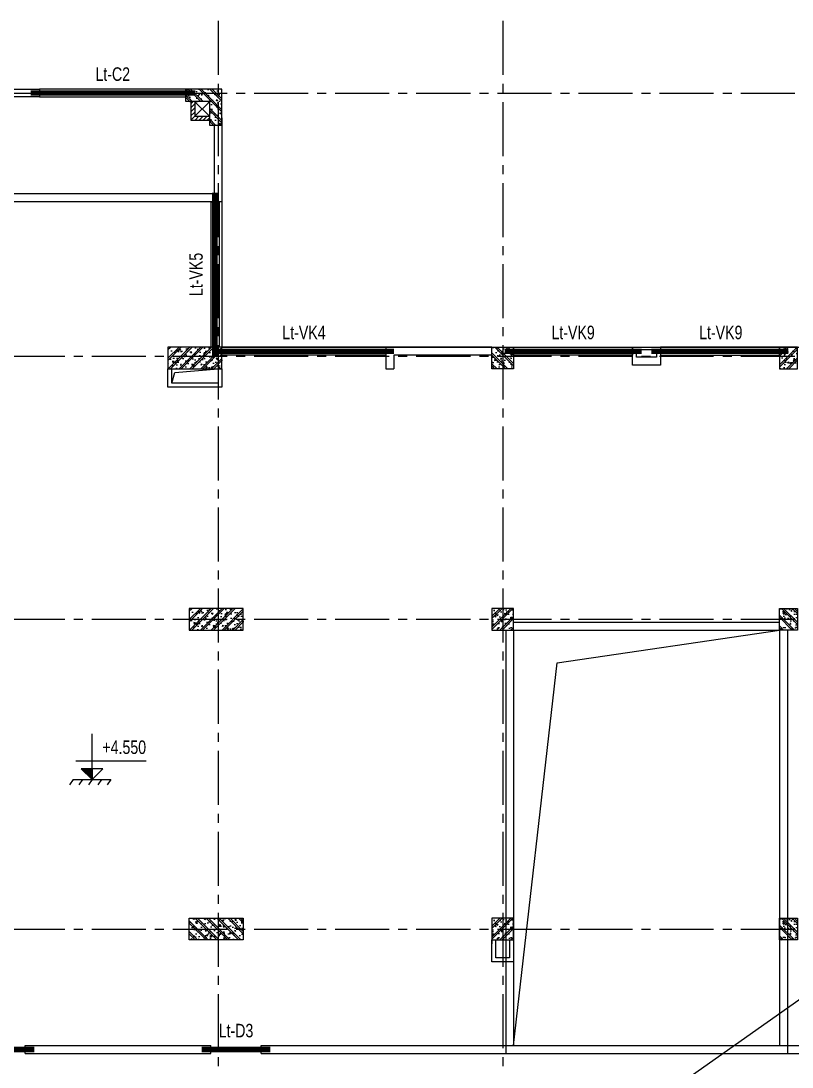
# Model space of a CAD drawing. Header units: millimetres. Extents: x 0 to 132458, y 0 to 365310.
# Drawn here: x 43158 to 64550, y 222053 to 251081 of the extents above; entities that cross this region are included whole.
import ezdxf
from ezdxf.enums import TextEntityAlignment as Align

# ---------------------------------------------------------------- set-up
doc = ezdxf.new("R2010")
doc.units = ezdxf.units.MM
doc.header["$LTSCALE"] = 400
doc.linetypes.add('CENTER2', pattern=[1.125, 0.75, -0.125, 0.125, -0.125])
doc.layers.get('0').update_dxf_attribs({"lineweight": 5})
for name, color, linetype in [('CDC.01.AXIS', 160, 'CENTER2'), ('CDC.02.DIM', 1, 'Continuous'), ('CDC.03.BORDER', 3, 'Continuous'), ('CDC.06.TEXT', 2, 'Continuous'), ('CDC.09.COLUMN', 4, 'Continuous'), ('CDC.10.HATCH', 9, 'Continuous'), ('CDC.11.NOTE', 8, 'Continuous'), ('KCS_LANH_TO', 3, 'Continuous')]:
    doc.layers.add(name, color=color, linetype=linetype)
doc.layers.add('KCS_Plotter', color=11, linetype='Continuous', plot=False)
doc.styles.add('KCS_SMTEXT', font='arial.ttf', dxfattribs={"width": 0.7})
doc.styles.add('SMTEXT', font='arial.ttf', dxfattribs={"width": 0.7})

# ---------------------------------------------------------------- blocks, each defined once
blk = doc.blocks.new('T2-7.95M')
at = {"layer": 'CDC.10.HATCH'}
h = blk.add_hatch(dxfattribs=at)
h.set_pattern_fill('CHAU-01', color=256, scale=50, style=0, pattern_type=2)
h.set_pattern_definition([(130, (3514359.5, 0), (-358.63009, -31.376067), [37.5, -412.5]), (185, (3514359.5, 0), (69.37567, 376.09607), [30, -330]), (79.5486, (3514329.6, -2.6), (-289.25469, 344.71977), [31.870095, -350.571056]), (133.8158, (3514359.5, 100), (-533.62052, -82.75951), [56.25, -618.75]), (83.3644, (3514315.03, 93.1), (-467.33135, 487.05894), [47.80514, -525.8565]), (188.8158, (3514359.5, 100), (-467.33097, 487.0593), [45, -495]), (159, (3514309.5, 75), (-298.453526, -201.309445), [37.5, -412.5]), (214, (3514309.5, 75), (-121.657666, 362.57502), [30, -330]), (108.5486, (3514284.63, 58.22), (-420.111314, 161.26525), [31.870095, -350.571056]), (142.5, (3514359.5, 0), (-6.079928, 166.446927), [0, -326, 0, -335, 0, -331.25]), (172.5, (3514359.5, 0), (-131.534769, 197.205856), [0, -191, 0, -318.5, 0, -126.25]), (212.5, (3514471, 0), (-266.911218, -11.277436), [0, -125, 0, -390, 0, -517.5]), (222.5, (3514521, 0), (-291.593085, 50.05249), [0, -162.5, 0, -259, 0, -367.5]), (135, (3514359.5, 0), (150.26019, 150.26019), []), (135, (3514359.5, 61.25), (150.26019, 150.26019), [])])
h.paths.add_polyline_path([(1773680, -72848), (1773790, -72848), (1773790, -73738), (1773680, -73738)])
h.paths.add_polyline_path([(1772790, -72848), (1773680, -72848), (1773680, -73738), (1773440, -73738), (1773440, -73088), (1772790, -73088)])
h.paths.add_polyline_path([(1772790, -72738), (1773680, -72738), (1773680, -72848), (1772790, -72848)])
h.paths.add_polyline_path([(1773680, -72738), (1773790, -72738), (1773790, -72848), (1773680, -72848)])
h = blk.add_hatch(dxfattribs=at)
h.set_pattern_fill('CHAU-01', color=256, scale=50, style=0, pattern_type=2)
h.set_pattern_definition([(230, (3514359.5, -183495.4), (-358.63009, 31.376067), [37.5, -412.5]), (175, (3514359.5, -183495.4), (69.37567, -376.09607), [30, -330]), (280.4514, (3514329.6, -183492.77), (-289.25469, -344.71977), [31.870095, -350.571056]), (226.1842, (3514359.5, -183595.4), (-533.62052, 82.75951), [56.25, -618.75]), (276.6356, (3514315.03, -183588.5), (-467.33135, -487.05894), [47.80514, -525.8565]), (171.1842, (3514359.5, -183595.4), (-467.33097, -487.0593), [45, -495]), (201, (3514309.5, -183570.4), (-298.453526, 201.309445), [37.5, -412.5]), (146, (3514309.5, -183570.4), (-121.657666, -362.57502), [30, -330]), (251.4514, (3514284.63, -183553.6), (-420.111314, -161.26525), [31.870095, -350.571056]), (217.5, (3514359.5, -183495.39), (-6.079928, -166.446927), [0, -326, 0, -335, 0, -331.25]), (187.5, (3514359.5, -183495.39), (-131.534769, -197.205856), [0, -191, 0, -318.5, 0, -126.25]), (147.5, (3514471, -183495.39), (-266.911218, 11.277436), [0, -125, 0, -390, 0, -517.5]), (137.5, (3514521, -183495.39), (-291.593085, -50.05249), [0, -162.5, 0, -259, 0, -367.5]), (225, (3514359.5, -183495.39), (150.26019, -150.26019), []), (225, (3514359.5, -183556.64), (150.26019, -150.26019), [])])
h.paths.add_polyline_path([(1772290, -80498), (1773680, -80498), (1773680, -80148), (1772290, -80148)])
h.paths.add_polyline_path([(1772290, -80148), (1773680, -80148), (1773680, -79898), (1772290, -79898)])
h.paths.add_polyline_path([(1773680, -80148), (1773790, -80148), (1773790, -79898), (1773680, -79898)])
h.paths.add_polyline_path([(1773680, -80498), (1773790, -80498), (1773790, -80148), (1773680, -80148)])
h = blk.add_hatch(dxfattribs=at)
h.set_pattern_fill('CHAU-01', color=256, scale=50, angle=270, style=0, pattern_type=2)
h.set_pattern_definition([(320, (32523.4, -387218.96), (-31.376067, -358.63009), [37.5, -412.5]), (265, (32523.4, -387218.96), (376.09607, 69.37567), [30, -330]), (10.4514, (32520.8, -387248.85), (344.71977, -289.25469), [31.870095, -350.571056]), (316.1842, (32623.4, -387218.96), (-82.75951, -533.62052), [56.25, -618.75]), (6.6356, (32616.5, -387263.43), (487.05894, -467.33135), [47.80514, -525.8565]), (261.1842, (32623.4, -387218.96), (487.0593, -467.33097), [45, -495]), (291, (32598.4, -387268.96), (-201.309445, -298.453526), [37.5, -412.5]), (236, (32598.4, -387268.96), (362.57502, -121.657666), [30, -330]), (341.4514, (32581.63, -387293.83), (161.26525, -420.111314), [31.870095, -350.571056]), (307.5, (32523.41, -387218.96), (166.446927, -6.079928), [0, -326, 0, -335, 0, -331.25]), (277.5, (32523.41, -387218.96), (197.205856, -131.534769), [0, -191, 0, -318.5, 0, -126.25]), (237.5, (32523.41, -387107.46), (-11.277436, -266.911218), [0, -125, 0, -390, 0, -517.5]), (227.5, (32523.4, -387057.46), (50.05249, -291.593085), [0, -162.5, 0, -259, 0, -367.5]), (315, (32523.4, -387218.96), (150.26019, 150.26019), []), (315, (32584.66, -387218.96), (150.26019, 150.26019), [])])
h.paths.add_polyline_path([(1781880, -80498), (1781280, -80498), (1781280, -79898), (1781880, -79898)])
h = blk.add_hatch(dxfattribs=at)
h.set_pattern_fill('CHAU-01', color=256, scale=50, angle=270, style=0, pattern_type=2)
h.set_pattern_definition([(220, (3538511.06, -387218.96), (31.376067, -358.63009), [37.5, -412.5]), (275, (3538511.06, -387218.96), (-376.09607, 69.37567), [30, -330]), (169.5486, (3538513.67, -387248.85), (-344.71977, -289.25469), [31.870095, -350.571056]), (223.8158, (3538411.06, -387218.96), (82.75951, -533.62052), [56.25, -618.75]), (173.3644, (3538417.96, -387263.43), (-487.05894, -467.33135), [47.80514, -525.8565]), (278.8158, (3538411.06, -387218.96), (-487.0593, -467.33097), [45, -495]), (249, (3538436.06, -387268.96), (201.309445, -298.453526), [37.5, -412.5]), (304, (3538436.06, -387268.96), (-362.57502, -121.657666), [30, -330]), (198.5486, (3538452.83, -387293.83), (-161.26525, -420.111314), [31.870095, -350.571056]), (232.5, (3538511.06, -387218.96), (-166.446927, -6.079928), [0, -326, 0, -335, 0, -331.25]), (262.5, (3538511.06, -387218.96), (-197.205856, -131.534769), [0, -191, 0, -318.5, 0, -126.25]), (302.5, (3538511.06, -387107.46), (11.277436, -266.911218), [0, -125, 0, -390, 0, -517.5]), (312.5, (3538511.06, -387057.46), (-50.05249, -291.593085), [0, -162.5, 0, -259, 0, -367.5]), (225, (3538511.06, -387218.96), (-150.26019, 150.26019), []), (225, (3538449.8, -387218.96), (-150.26019, 150.26019), [])])
h.paths.add_polyline_path([(1789255, -79898), (1789255, -80498), (1789755, -80498), (1789755, -79898)])
h = blk.add_hatch(dxfattribs=at)
h.set_pattern_fill('CHAU-01', color=256, scale=50, style=0, pattern_type=2)
h.set_pattern_definition([(230, (3514949.54, -190745.43), (-358.63009, 31.376067), [37.5, -412.5]), (175, (3514949.54, -190745.43), (69.37567, -376.09607), [30, -330]), (280.4514, (3514919.65, -190742.8), (-289.25469, -344.71977), [31.870095, -350.571056]), (226.1842, (3514949.54, -190845.43), (-533.62052, 82.75951), [56.25, -618.75]), (276.6356, (3514905.07, -190838.53), (-467.33135, -487.05894), [47.80514, -525.8565]), (171.1842, (3514949.54, -190845.43), (-467.33097, -487.0593), [45, -495]), (201, (3514899.54, -190820.43), (-298.453526, 201.309445), [37.5, -412.5]), (146, (3514899.54, -190820.43), (-121.657666, -362.57502), [30, -330]), (251.4514, (3514874.67, -190803.65), (-420.111314, -161.26525), [31.870095, -350.571056]), (217.5, (3514949.54, -190745.43), (-6.079928, -166.446927), [0, -326, 0, -335, 0, -331.25]), (187.5, (3514949.54, -190745.43), (-131.534769, -197.205856), [0, -191, 0, -318.5, 0, -126.25]), (147.5, (3515061.04, -190745.43), (-266.911218, 11.277436), [0, -125, 0, -390, 0, -517.5]), (137.5, (3515111.04, -190745.43), (-291.593085, -50.05249), [0, -162.5, 0, -259, 0, -367.5]), (225, (3514949.54, -190745.43), (150.26019, -150.26019), []), (225, (3514949.54, -190806.68), (150.26019, -150.26019), [])])
h.paths.add_polyline_path([(1772880, -87748), (1774270, -87748), (1774270, -87398), (1772880, -87398)])
h.paths.add_polyline_path([(1772880, -87398), (1774270, -87398), (1774270, -87148), (1772880, -87148)])
h.paths.add_polyline_path([(1774270, -87398), (1774380, -87398), (1774380, -87148), (1774270, -87148)])
h.paths.add_polyline_path([(1774270, -87748), (1774380, -87748), (1774380, -87398), (1774270, -87398)])
h = blk.add_hatch(dxfattribs=at)
h.set_pattern_fill('CHAU-01', color=256, scale=50, angle=270, style=0, pattern_type=2)
h.set_pattern_definition([(40, (32523.4, 219573.62), (-31.376067, 358.63009), [37.5, -412.5]), (95, (32523.4, 219573.6), (376.09607, -69.37567), [30, -330]), (349.5486, (32520.8, 219603.5), (344.71977, 289.25469), [31.870095, -350.571056]), (43.8158, (32623.4, 219573.6), (-82.75951, 533.62052), [56.25, -618.75]), (353.3644, (32616.5, 219618.1), (487.05894, 467.33135), [47.80514, -525.8565]), (98.8158, (32623.4, 219573.6), (487.0593, 467.33097), [45, -495]), (69, (32598.4, 219623.62), (-201.309445, 298.453526), [37.5, -412.5]), (124, (32598.4, 219623.6), (362.57502, 121.657666), [30, -330]), (18.5486, (32581.63, 219648.5), (161.26525, 420.111314), [31.870095, -350.571056]), (52.5, (32523.41, 219573.62), (166.446927, 6.079928), [0, -326, 0, -335, 0, -331.25]), (82.5, (32523.41, 219573.62), (197.205856, 131.534769), [0, -191, 0, -318.5, 0, -126.25]), (122.5, (32523.41, 219462.12), (-11.277436, 266.911218), [0, -125, 0, -390, 0, -517.5]), (132.5, (32523.4, 219412.12), (50.05249, 291.593085), [0, -162.5, 0, -259, 0, -367.5]), (45, (32523.4, 219573.62), (150.26019, -150.26019), []), (45, (32584.66, 219573.62), (150.26019, -150.26019), [])])
h.paths.add_polyline_path([(1781880, -87148), (1781280, -87148), (1781280, -87748), (1781880, -87748)])
h = blk.add_hatch(dxfattribs=at)
h.set_pattern_fill('CHAU-01', color=256, scale=50, angle=270, style=0, pattern_type=2)
h.set_pattern_definition([(140, (3538511.06, 219573.62), (31.376067, 358.63009), [37.5, -412.5]), (85, (3538511.06, 219573.6), (-376.09607, -69.37567), [30, -330]), (190.4514, (3538513.67, 219603.5), (-344.71977, 289.25469), [31.870095, -350.571056]), (136.1842, (3538411.06, 219573.6), (82.75951, 533.62052), [56.25, -618.75]), (186.6356, (3538417.96, 219618.1), (-487.05894, 467.33135), [47.80514, -525.8565]), (81.1842, (3538411.06, 219573.6), (-487.0593, 467.33097), [45, -495]), (111, (3538436.06, 219623.62), (201.309445, 298.453526), [37.5, -412.5]), (56, (3538436.06, 219623.6), (-362.57502, 121.657666), [30, -330]), (161.4514, (3538452.83, 219648.5), (-161.26525, 420.111314), [31.870095, -350.571056]), (127.5, (3538511.06, 219573.62), (-166.446927, 6.079928), [0, -326, 0, -335, 0, -331.25]), (97.5, (3538511.06, 219573.62), (-197.205856, 131.534769), [0, -191, 0, -318.5, 0, -126.25]), (57.5, (3538511.06, 219462.12), (11.277436, 266.911218), [0, -125, 0, -390, 0, -517.5]), (47.5, (3538511.06, 219412.12), (-50.05249, 291.593085), [0, -162.5, 0, -259, 0, -367.5]), (135, (3538511.06, 219573.62), (-150.26019, -150.26019), []), (135, (3538449.8, 219573.62), (-150.26019, -150.26019), [])])
h.paths.add_polyline_path([(1789255, -87148), (1789255, -87748), (1789755, -87748), (1789755, -87148)])
h = blk.add_hatch(dxfattribs=at)
h.set_pattern_fill('CHAU-01', color=256, scale=50, style=0, pattern_type=2)
h.set_pattern_definition([(130, (3514949.54, 7250.04), (-358.63009, -31.376067), [37.5, -412.5]), (185, (3514949.54, 7250.04), (69.37567, 376.09607), [30, -330]), (79.5486, (3514919.65, 7247.43), (-289.25469, 344.71977), [31.870095, -350.571056]), (133.8158, (3514949.54, 7350.04), (-533.62052, -82.75951), [56.25, -618.75]), (83.3644, (3514905.07, 7343.14), (-467.33135, 487.05894), [47.80514, -525.8565]), (188.8158, (3514949.54, 7350.04), (-467.33097, 487.0593), [45, -495]), (159, (3514899.54, 7325.04), (-298.453526, -201.309445), [37.5, -412.5]), (214, (3514899.54, 7325.04), (-121.657666, 362.57502), [30, -330]), (108.5486, (3514874.67, 7308.27), (-420.111314, 161.26525), [31.870095, -350.571056]), (142.5, (3514949.54, 7250.04), (-6.079928, 166.446927), [0, -326, 0, -335, 0, -331.25]), (172.5, (3514949.54, 7250.04), (-131.534769, 197.205856), [0, -191, 0, -318.5, 0, -126.25]), (212.5, (3515061.04, 7250.04), (-266.911218, -11.277436), [0, -125, 0, -390, 0, -517.5]), (222.5, (3515111.04, 7250.04), (-291.593085, 50.05249), [0, -162.5, 0, -259, 0, -367.5]), (135, (3514949.54, 7250.04), (150.26019, 150.26019), []), (135, (3514949.54, 7311.3), (150.26019, 150.26019), [])])
h.paths.add_polyline_path([(1772880, -95748), (1774270, -95748), (1774270, -96098), (1772880, -96098)])
h.paths.add_polyline_path([(1772880, -96098), (1774270, -96098), (1774270, -96348), (1772880, -96348)])
h.paths.add_polyline_path([(1774270, -96098), (1774380, -96098), (1774380, -96348), (1774270, -96348)])
h.paths.add_polyline_path([(1774270, -95748), (1774380, -95748), (1774380, -96098), (1774270, -96098)])
h = blk.add_hatch(dxfattribs=at)
h.set_pattern_fill('CHAU-01', color=256, scale=50, angle=270, style=0, pattern_type=2)
h.set_pattern_definition([(40, (32523.4, 210973.62), (-31.376067, 358.63009), [37.5, -412.5]), (95, (32523.4, 210973.6), (376.09607, -69.37567), [30, -330]), (349.5486, (32520.8, 211003.5), (344.71977, 289.25469), [31.870095, -350.571056]), (43.8158, (32623.4, 210973.6), (-82.75951, 533.62052), [56.25, -618.75]), (353.3644, (32616.5, 211018.1), (487.05894, 467.33135), [47.80514, -525.8565]), (98.8158, (32623.4, 210973.6), (487.0593, 467.33097), [45, -495]), (69, (32598.4, 211023.62), (-201.309445, 298.453526), [37.5, -412.5]), (124, (32598.4, 211023.6), (362.57502, 121.657666), [30, -330]), (18.5486, (32581.63, 211048.5), (161.26525, 420.111314), [31.870095, -350.571056]), (52.5, (32523.41, 210973.62), (166.446927, 6.079928), [0, -326, 0, -335, 0, -331.25]), (82.5, (32523.41, 210973.62), (197.205856, 131.534769), [0, -191, 0, -318.5, 0, -126.25]), (122.5, (32523.41, 210862.12), (-11.277436, 266.911218), [0, -125, 0, -390, 0, -517.5]), (132.5, (32523.4, 210812.12), (50.05249, 291.593085), [0, -162.5, 0, -259, 0, -367.5]), (45, (32523.4, 210973.62), (150.26019, -150.26019), []), (45, (32584.66, 210973.62), (150.26019, -150.26019), [])])
h.paths.add_polyline_path([(1781880, -95748), (1781280, -95748), (1781280, -96348), (1781880, -96348)])
h = blk.add_hatch(dxfattribs=at)
h.set_pattern_fill('CHAU-01', color=256, scale=50, angle=270, style=0, pattern_type=2)
h.set_pattern_definition([(140, (3538511.06, 210973.62), (31.376067, 358.63009), [37.5, -412.5]), (85, (3538511.06, 210973.6), (-376.09607, -69.37567), [30, -330]), (190.4514, (3538513.67, 211003.5), (-344.71977, 289.25469), [31.870095, -350.571056]), (136.1842, (3538411.06, 210973.6), (82.75951, 533.62052), [56.25, -618.75]), (186.6356, (3538417.96, 211018.1), (-487.05894, 467.33135), [47.80514, -525.8565]), (81.1842, (3538411.06, 210973.6), (-487.0593, 467.33097), [45, -495]), (111, (3538436.06, 211023.62), (201.309445, 298.453526), [37.5, -412.5]), (56, (3538436.06, 211023.6), (-362.57502, 121.657666), [30, -330]), (161.4514, (3538452.83, 211048.5), (-161.26525, 420.111314), [31.870095, -350.571056]), (127.5, (3538511.06, 210973.62), (-166.446927, 6.079928), [0, -326, 0, -335, 0, -331.25]), (97.5, (3538511.06, 210973.62), (-197.205856, 131.534769), [0, -191, 0, -318.5, 0, -126.25]), (57.5, (3538511.06, 210862.12), (11.277436, 266.911218), [0, -125, 0, -390, 0, -517.5]), (47.5, (3538511.06, 210812.12), (-50.05249, 291.593085), [0, -162.5, 0, -259, 0, -367.5]), (135, (3538511.06, 210973.62), (-150.26019, -150.26019), []), (135, (3538449.8, 210973.62), (-150.26019, -150.26019), [])])
h.paths.add_polyline_path([(1789255, -95748), (1789255, -96348), (1789755, -96348), (1789755, -95748)])
at = {"layer": 'CDC.09.COLUMN', "ltscale": 2000}
for p, q in [((1773790, -72738), (1772790, -72738)), ((1772790, -73088), (1772790, -72738)), ((1773790, -73738), (1773790, -72738)), ((1773440, -73088), (1772790, -73088)), ((1773440, -73088), (1773440, -73738)), ((1773440, -73738), (1773790, -73738))]:
    blk.add_line(p, q, dxfattribs=at)
for points in [[(1772290, -80498), (1773790, -80498), (1773790, -79898), (1772290, -79898)], [(1781880, -79898), (1781880, -80498), (1781280, -80498), (1781280, -79898)], [(1789255, -79898), (1789255, -80498), (1789755, -80498), (1789755, -79898)], [(1772880, -87748), (1774380, -87748), (1774380, -87148), (1772880, -87148)], [(1781880, -87748), (1781880, -87148), (1781280, -87148), (1781280, -87748)], [(1789255, -87748), (1789255, -87148), (1789755, -87148), (1789755, -87748)], [(1772880, -95748), (1774380, -95748), (1774380, -96348), (1772880, -96348)], [(1781880, -96348), (1781880, -95748), (1781280, -95748), (1781280, -96348)], [(1789255, -96348), (1789255, -95748), (1789755, -95748), (1789755, -96348)]]:
    blk.add_lwpolyline(points, close=True, dxfattribs=at)
blk = doc.blocks.new('lo t2')
at = {"layer": 'CDC.03.BORDER', "ltscale": 10}
for points in [[(5462132, 570378), (5462132, 569868), (5462642, 569868)], [(5462242, 570378), (5462242, 569978), (5462642, 569978)], [(5462993, 562969), (5462993, 562459), (5461493, 562459), (5461493, 562969)], [(5462883, 562969), (5462883, 562569), (5461603, 562569), (5461603, 562969)]]:
    blk.add_lwpolyline(points, dxfattribs=at)
at = {"layer": 'CDC.10.HATCH', "ltscale": 10}
for p, q in [((5462642, 570378), (5462242, 569978)), ((5462242, 570378), (5462642, 569978))]:
    blk.add_line(p, q, dxfattribs=at)
blk.add_lwpolyline([(5461603, 562569), (5461682, 562866), (5462883, 562969)], dxfattribs=at)
blk = doc.blocks.new('CAODO')
at = {"layer": 'CDC.10.HATCH'}
blk.add_hatch(color=256, dxfattribs=at).paths.add_polyline_path([(-200, 200), (0, 0), (0, 200)])
at = {"layer": 'CDC.02.DIM'}
for p, q in [((-350, 0), (-418, -96)), ((-175, 0), (-243, -96)), ((0, 0), (-68, -96)), ((175, 0), (107, -96)), ((350, 0), (282, -96))]:
    blk.add_line(p, q, dxfattribs=at)
for points in [[(0, 200), (0, 0), (200, 200), (-200, 200), (0, 0), (0, 850)], [(-300, 350), (1000, 350)], [(-350, 0), (350, 0)]]:
    blk.add_lwpolyline(points, dxfattribs=at)

msp = doc.modelspace()

# ---------------------------------------------------------------- hatches: boundary and pattern name
at = {"layer": 'CDC.10.HATCH', "ltscale": 10}
h = msp.add_hatch(dxfattribs=at)
h.set_pattern_fill('ANSI31', color=256, scale=25, style=0)
h.set_pattern_definition([(45, (47875.09, 248330.61), (-56.127, 56.127), [])])
h.paths.add_polyline_path([(48385.1, 248440.6), (47985.1, 248440.6), (47985.1, 248840.6), (47875.1, 248840.6), (47875.1, 248330.6), (48385.1, 248330.6)])

# ---------------------------------------------------------------- linework, layer by layer
at = {"layer": 'CDC.01.AXIS', "ltscale": 5}
for p, q in [((48625.1, 251080.9), (48625.1, 206780.9)), ((56525.1, 251080.9), (56525.1, 206780.9)), ((13625.1, 249080.9), (107625.4, 249080.9)), ((13625.1, 241780.9), (107625.4, 241780.9)), ((13625.1, 234480.9), (107625.4, 234480.9)), ((13625.1, 225880.9), (107625.4, 225880.9))]:
    msp.add_line(p, q, dxfattribs=at)
at = {"layer": 'CDC.03.BORDER', "ltscale": 10}
for p, q in [((42595.4, 249190.9), (43675.3, 249190.9)), ((43675.3, 249190.9), (43675.3, 248970.9)), ((47735.4, 249080.9), (43675.3, 249080.9)), ((43675.3, 248970.9), (42165, 248970.9)), ((48515.1, 248190.6), (48515.1, 246281.1)), ((48735.1, 248190.6), (48735.1, 246061.1)), ((48515.1, 246281.1), (40195.1, 246281.1)), ((48735.1, 246061.1), (39975.1, 246061.1)), ((53285.2, 242030.9), (53285.1, 241430.9)), ((56225.1, 242030.9), (53285.2, 242030.9)), ((53505.2, 241810.9), (53505.1, 241430.9)), ((56225.1, 241810.9), (53505.2, 241810.9)), ((60900.1, 241530.9), (60125.1, 241530.9)), ((53285.1, 241430.9), (53505.1, 241430.9)), ((56605.1, 234180.9), (56605.1, 222430.8)), ((56825.1, 234180.9), (56825.1, 222650.8)), ((64200.1, 234180.9), (64200.1, 222650.8)), ((64420.1, 234180.9), (64420.1, 222430.8)), ((56225.1, 225580.9), (56225.1, 225470.9)), ((43276.5, 222650.8), (48424.6, 222650.8)), ((43276.5, 222430.8), (43276.5, 222650.8)), ((48424.6, 222430.8), (48424.6, 222650.8)), ((49824.6, 222650.8), (57074.9, 222650.8)), ((49824.6, 222430.8), (49824.6, 222650.8)), ((56825.1, 222650.8), (64200.1, 222650.8)), ((64055.3, 222650.8), (71424.9, 222650.8)), ((43276.5, 222430.8), (48424.6, 222430.8)), ((49824.6, 222430.8), (57074.9, 222430.8)), ((56605.1, 222430.8), (64420.1, 222430.8)), ((64055.3, 222430.8), (71424.9, 222430.8))]:
    msp.add_line(p, q, dxfattribs=at)
for points in [[(43675.3, 248970.9), (47735.4, 248970.9), (47735.4, 249190.9), (43675.3, 249190.9)], [(56225.1, 225580.9), (56825.1, 225580.9), (56825.1, 224970.9), (56225.1, 224970.9)], [(56335.1, 225580.9), (56715.1, 225580.9), (56715.1, 225080.9), (56335.1, 225080.9)]]:
    msp.add_lwpolyline(points, close=True, dxfattribs=at)
for points in [[(60125.1, 241530.9), (60125.1, 242030.9), (60900.1, 242030.9), (60900.1, 241530.9)], [(60235.1, 241750.9), (60235.1, 241960.9), (60790.1, 241960.9), (60790.1, 241750.9), (60235.1, 241750.9)], [(56812.3, 234400.9), (64200.1, 234400.9)], [(56812.3, 234180.9), (64200.1, 234180.9)]]:
    msp.add_lwpolyline(points, dxfattribs=at)
at = {"layer": 'CDC.11.NOTE', "ltscale": 10}
for p, q in [((48735.2, 248390.9), (48735.2, 242030.9)), ((48435.1, 242030.9), (48435.1, 246061.1)), ((56125.2, 242030.9), (48735.2, 242030.9)), ((48735.2, 242030.9), (72514.7, 242030.9))]:
    msp.add_line(p, q, dxfattribs=at)
at = {"layer": 'CDC.11.NOTE'}
for points in [[(48435.1, 242030.9), (48435.1, 246061.1), (48655.1, 246061.1), (48655.1, 242030.9)], [(48568, 246061.1), (48568, 246001.1), (48508, 246001.1), (48508, 246061.1)], [(48568, 242030.9), (48568, 242090.9), (48508, 242090.9), (48508, 242030.9)], [(53285.1, 241807.3), (48735.1, 241807.3), (48735.1, 242027.2), (53285.1, 242027.2)], [(60125.1, 241810.9), (56825.1, 241810.9), (56825.1, 242030.9), (60125.1, 242030.9)], [(56885.1, 241943.9), (56825.1, 241943.9), (56825.1, 241883.9), (56885.1, 241883.9)], [(60125.1, 241943.9), (60065.1, 241943.9), (60065.1, 241883.9), (60125.1, 241883.9)], [(60900.1, 241810.9), (64200.1, 241810.9), (64200.1, 242030.9), (60900.1, 242030.9)], [(60960.1, 241943.9), (60900.1, 241943.9), (60900.1, 241883.9), (60960.1, 241883.9)], [(64200.1, 241943.8), (64140.1, 241943.8), (64140.1, 241883.8), (64200.1, 241883.8)], [(64140.1, 241943.8), (64200.1, 241943.8), (64200.1, 241883.8), (64140.1, 241883.8)]]:
    msp.add_lwpolyline(points, close=True, dxfattribs=at)
for points in [[(48525.1, 242090.9), (48525.1, 246001.1)], [(48555.1, 242090.9), (48555.1, 246001.1)], [(53225.1, 241927.2), (48795.1, 241927.2)], [(53225.1, 241897.2), (48795.1, 241897.2)], [(60065.1, 241930.9), (56885.1, 241930.9)], [(60065.1, 241900.9), (56885.1, 241900.9)], [(64140.1, 241930.9), (60960.1, 241930.9)], [(64140.1, 241900.9), (60960.1, 241900.9)]]:
    msp.add_lwpolyline(points, dxfattribs=at)
at = {"layer": 'CDC.11.NOTE', "ltscale": 10}
msp.add_lwpolyline([(56825.1, 222650.8), (58037.3, 233267.4), (64200.1, 234180.9)], dxfattribs=at)
at = {"layer": 'KCS_LANH_TO', "color": 2, "linetype": 'ByBlock', "ltscale": 10, "const_width": 150}
for points in [[(43425.3, 249080.9), (47985.4, 249080.9)], [(48538, 241780.9), (48538, 246311.1)], [(48485.1, 241910.2), (53505.2, 241909.7)], [(56575.1, 241914.1), (60375.1, 241910.7)], [(60650.1, 241913.9), (64450.1, 241913.9)], [(41626.5, 222540.8), (43526.5, 222540.8)], [(48174.6, 222540.8), (50074.6, 222540.8)]]:
    msp.add_lwpolyline(points, dxfattribs=at)
at = {"layer": 'KCS_Plotter', "linetype": 'ByBlock', "ltscale": 10}
msp.add_line((0, 178200), (132457.5, 271755), dxfattribs=at)

# ---------------------------------------------------------------- block references
msp.add_blockref('T2-7.95M', (-1725054.6, 321928.6))
at = {"layer": 'CDC.03.BORDER', "xscale": 1.5, "yscale": 1.5, "zscale": 1.5}
msp.add_blockref('CAODO', (45130.1, 230028.6), dxfattribs=at)
at = {"layer": 'CDC.11.NOTE'}
msp.add_blockref('lo t2', (-5414257.3, -321537.7), dxfattribs=at)

# ---------------------------------------------------------------- texts
at = {"layer": 'CDC.02.DIM', "style": 'SMTEXT', "width": 0.75}
msp.add_text('+4.550', height=375, dxfattribs=at).set_placement((46630.1, 230741.1), align=Align.RIGHT)
at = {"layer": 'CDC.06.TEXT', "ltscale": 10, "style": 'KCS_SMTEXT', "width": 0.75}
for s, rotation, p in [('Lt-C2', 0.00048, (45705.3, 249418.4)), ('Lt-VK5', 90.00007, (48200.5, 244046)), ('Lt-VK4', 359.99435, (51010.2, 242247.5)), ('Lt-VK9', 359.94896, (58475.4, 242249.9)), ('Lt-VK9', 359.94896, (62572.4, 242249.9)), ('Lt-D3', 360, (49124.6, 222878.3))]:
    msp.add_text(s, height=375, rotation=rotation, dxfattribs=at).set_placement(p, align=Align.CENTER)

doc.saveas('drawing.dxf')
